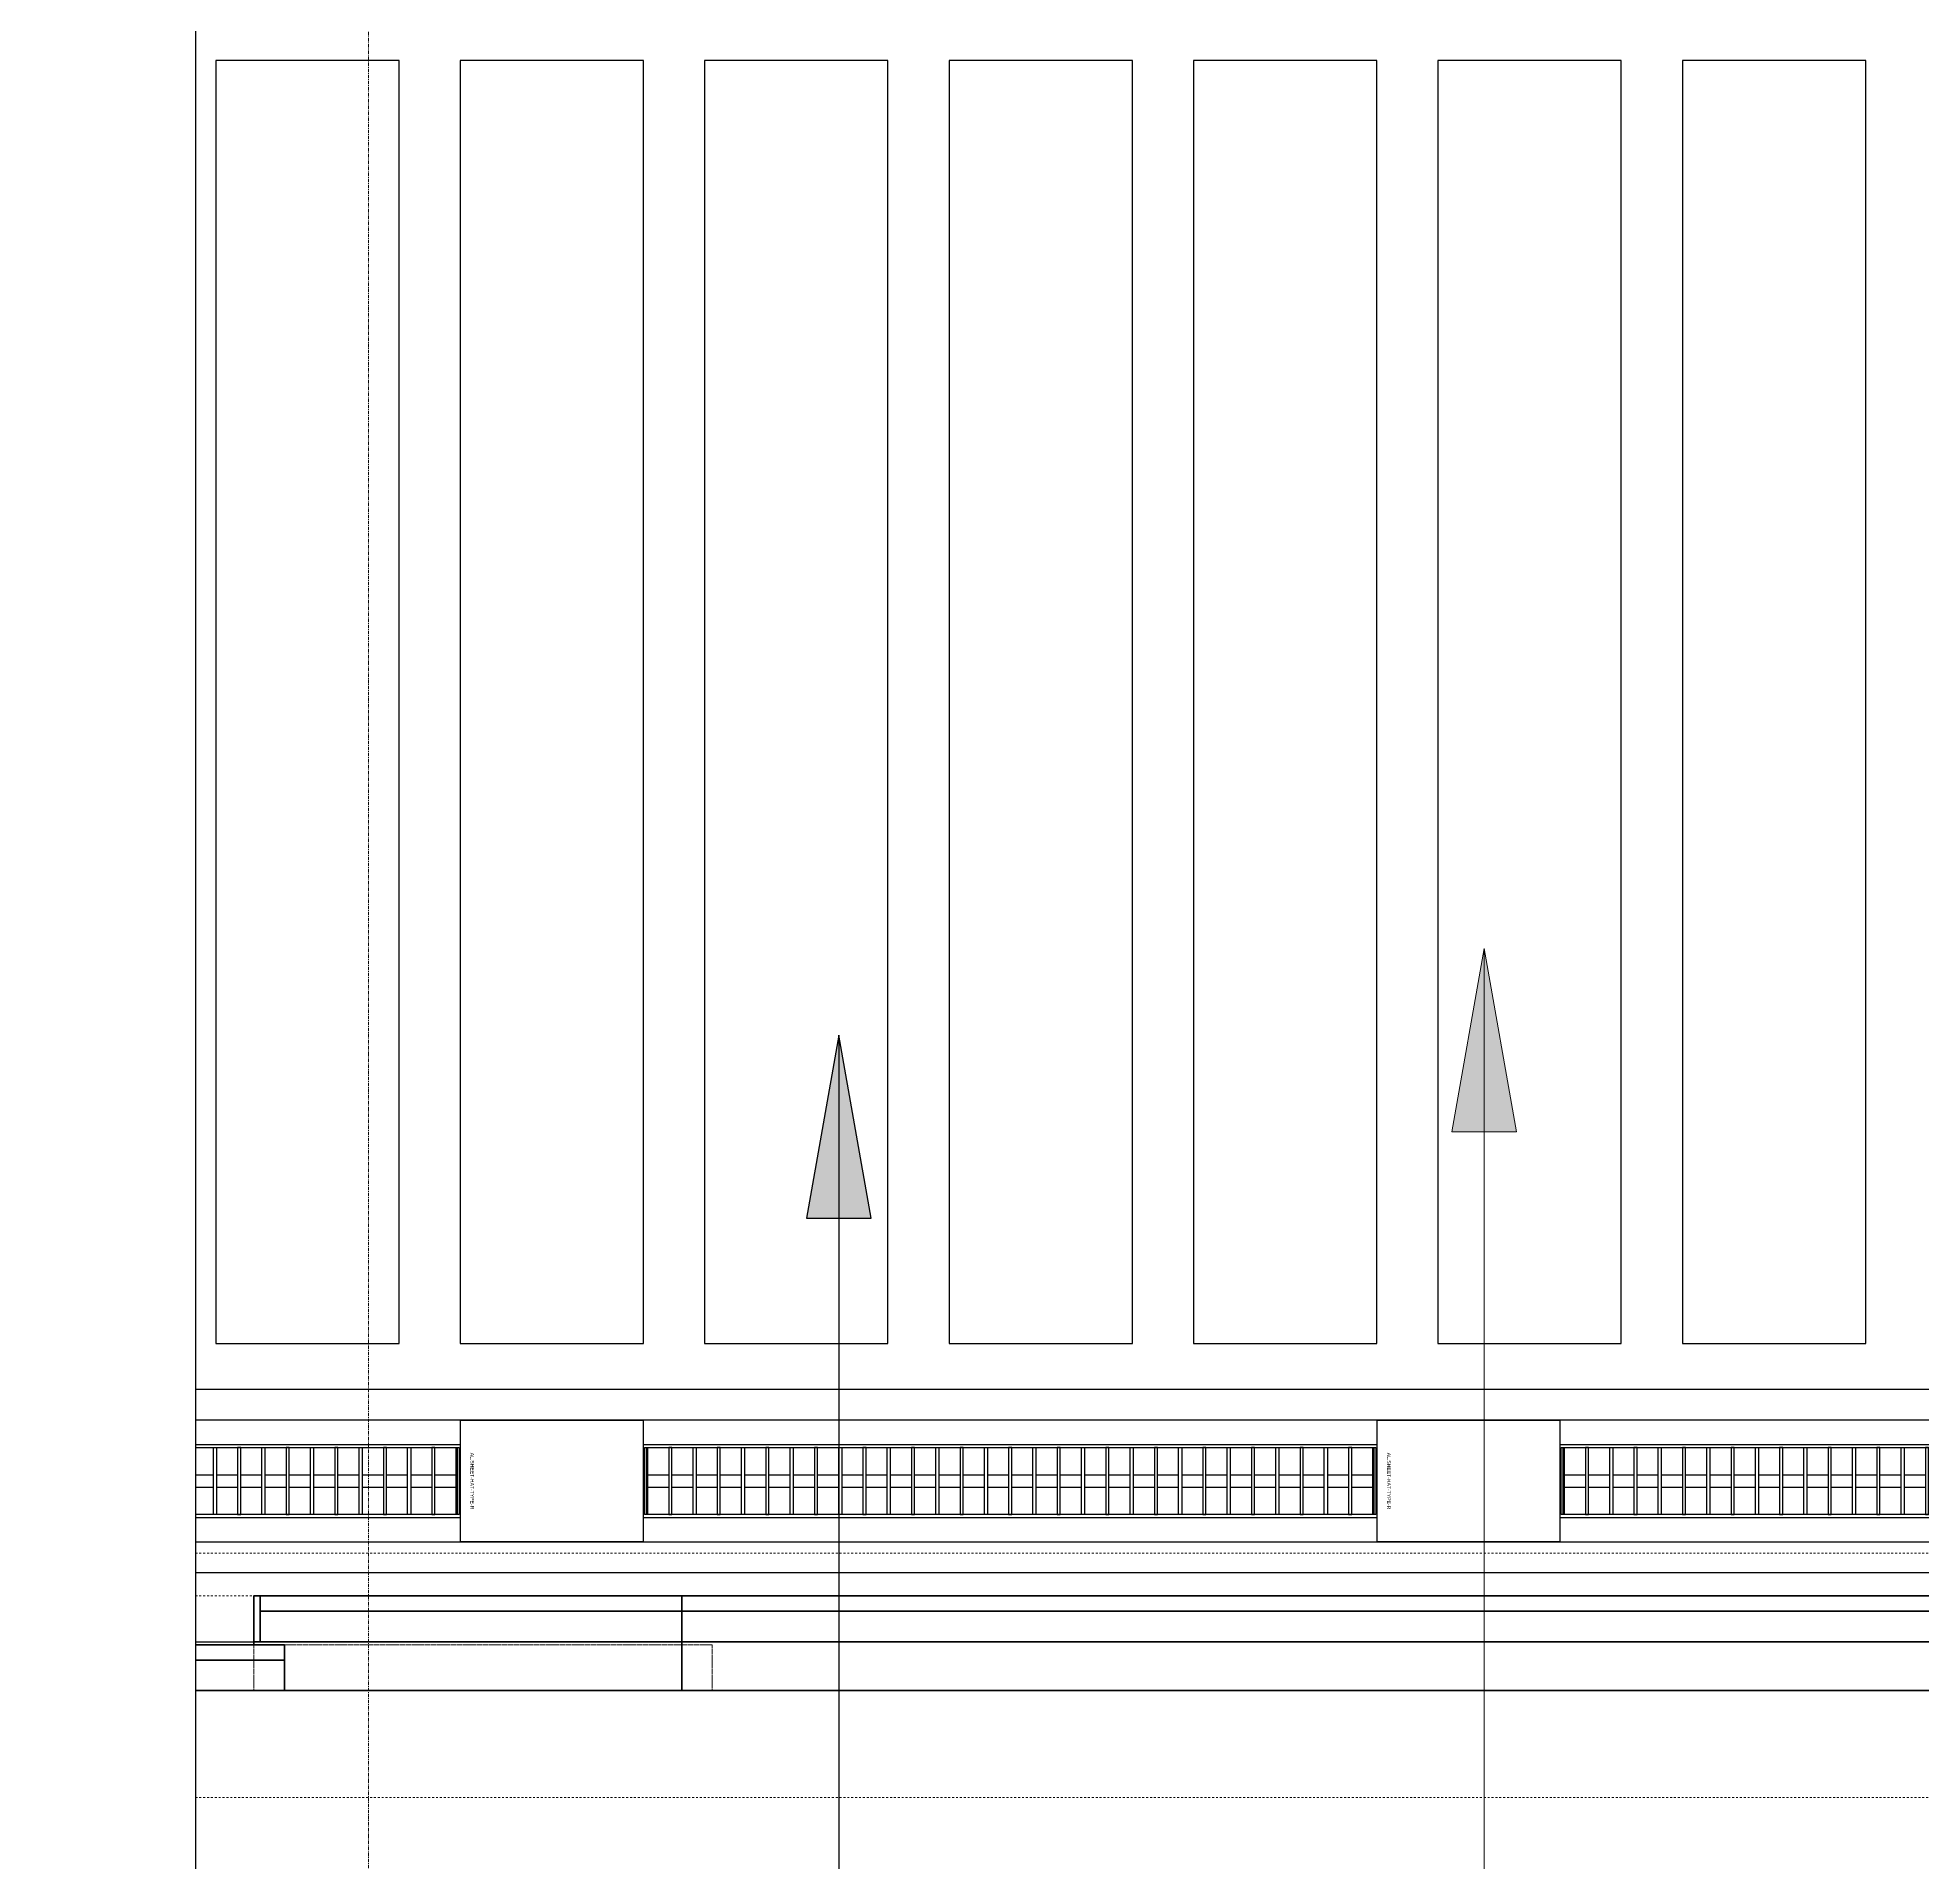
# Model space of a CAD drawing. Header units: millimetres. Extents: x -727772 to -647265, y -21627 to 19019.
# Drawn here: x -722424 to -719340, y -337 to 2650 of the extents above; entities that cross this region are included whole.
import ezdxf
from ezdxf.enums import TextEntityAlignment as Align
from ezdxf.xclip import XClip

# ---------------------------------------------------------------- set-up
doc = ezdxf.new("R2010")
doc.units = ezdxf.units.MM
doc.header["$XCLIPFRAME"] = 2
for name, pattern in [('DASH', [6.35, 3.175, -3.175]), ('DPA_Grid _ Level 100', [10, 5.5, -1.6, 1.3, -1.6]), ('DPA_Hidden 500', [1.4, 0.8, -0.6])]:
    doc.linetypes.add(name, pattern=pattern)
for name, color, linetype in [('000 - WIPEOUT', 250, 'Continuous'), ('001 - ASCESSORIES', 251, 'Continuous'), ('A04_TUBE SERIES', 2, 'Continuous'), ('A11_ALU.SOLID SHEET', 2, 'Continuous')]:
    doc.layers.add(name, color=color, linetype=linetype)
for name, color, linetype, lineweight in [('A-ANNO-NOTE', 3, 'Continuous', 25), ('A-GENM', 1, 'Continuous', 9), ('A-GENM-HDLN', 2, 'DPA_Hidden 500', 9), ('G-ANNO-TEXT', 3, 'Continuous', 9), ('Q-SPCQ', 2, 'Continuous', 35), ('Q-SPCQ-HDLN', 2, 'DASH', 9), ('S-GRID', 251, 'Continuous', 9)]:
    doc.layers.add(name, color=color, linetype=linetype, lineweight=lineweight)

# ---------------------------------------------------------------- blocks, each defined once
blk = doc.blocks.new('DPA_Speciality_PlatformScreenDoor - Length_135300-12767973-4263-01 ENLARGED UPPER PLATFORM LEVEL - REFLECTED CEILING PLAN - SHEET 4')
at = {"layer": 'A-GENM'}
for p, q in [((3090.3, -330), (3214.1, -330)), ((3100.9, -330), (3154, -330)), ((3150.4, -330), (3203.5, -330)), ((4590.3, -330), (4714.1, -330)), ((4600.9, -330), (4654, -330)), ((4650.4, -330), (4703.5, -330))]:
    blk.add_line(p, q, dxfattribs=at)
at = {"layer": 'A-GENM-HDLN'}
for p, q in [((4287.5, -250), (4287.5, -175)), ((5037.5, -175), (4287.5, -175)), ((5037.5, -175), (5037.5, -250)), ((5037.5, -250), (4287.5, -250))]:
    blk.add_line(p, q, dxfattribs=at)
at = {"layer": 'Q-SPCQ'}
for p, q in [((1862.5, -175), (4337.5, -175)), ((4337.5, -330), (4337.5, -175)), ((4337.5, -175), (4337.5, -330)), ((4337.5, -175), (5037.5, -175)), ((4337.5, -175.9), (4337.5, -200)), ((4337.5, -200), (4337.5, -175.9)), ((4987.5, -175), (5133.2, -175)), ((5133.2, -175), (4987.5, -175)), ((4987.5, -175), (4987.5, -225)), ((4987.5, -225), (4987.5, -175)), ((5133.2, -175), (5017.5, -175)), ((5017.5, -175), (5133.2, -175)), ((5017.5, -175), (5133.2, -175)), ((5133.2, -175), (5017.5, -175)), ((4337.5, -200), (4337.5, -305)), ((4337.5, -305), (4337.5, -200)), ((5133.2, -225), (4987.5, -225)), ((4987.5, -225), (5133.2, -225)), ((4987.5, -250), (4987.5, -225)), ((4987.5, -250), (4987.5, -225)), ((5133.2, -225), (4987.5, -225)), ((4987.5, -225), (4987.5, -250)), ((4987.5, -250), (4987.5, -225)), ((4987.5, -225), (5133.2, -225)), ((4987.5, -225), (5133.2, -225)), ((5133.2, -225), (4987.5, -225)), ((5017.5, -225), (5133.2, -225)), ((5133.2, -225), (5017.5, -225)), ((5133.2, -225), (5017.5, -225)), ((5017.5, -225), (5133.2, -225)), ((5037.5, -225), (5133.2, -225)), ((5133.2, -225), (5037.5, -225)), ((5037.5, -225), (5133.2, -225)), ((5133.2, -225), (5037.5, -225)), ((1862.5, -255), (4337.5, -255)), ((4337.5, -255), (1862.5, -255)), ((1912.5, -255), (4287.5, -255)), ((4287.5, -255), (1912.5, -255)), ((4277.5, -255), (1922.5, -255)), ((1922.5, -255), (4277.5, -255)), ((4337.5, -305), (4337.5, -255)), ((4337.5, -305), (4337.5, -255)), ((4337.5, -255), (5027.5, -255)), ((5027.5, -255), (4337.5, -255)), ((4337.5, -255), (4337.5, -305)), ((4337.5, -305), (4337.5, -255)), ((4387.5, -255), (4977.5, -255)), ((4977.5, -255), (4387.5, -255)), ((4977.5, -255), (4397.5, -255)), ((4397.5, -255), (4977.5, -255)), ((5133.2, -250), (4987.5, -250)), ((4987.5, -250), (5133.2, -250)), ((4987.5, -250), (5133.2, -250)), ((5133.2, -250), (4987.5, -250)), ((5027.5, -255), (5027.5, -330)), ((5037.5, -255), (5027.5, -255)), ((5027.5, -255), (5037.5, -255)), ((5027.5, -330), (5027.5, -255)), ((5027.5, -305), (5027.5, -255)), ((5027.5, -305), (5027.5, -255)), ((5037.5, -330), (5037.5, -250)), ((5037.5, -250), (5037.5, -305)), ((5037.5, -250), (5133.2, -250)), ((5133.2, -250), (5037.5, -250)), ((5037.5, -250), (5133.2, -250)), ((5133.2, -250), (5037.5, -250)), ((5037.5, -330), (5037.5, -255)), ((5037.5, -255), (5037.5, -330)), ((4337.5, -305), (1862.5, -305)), ((1862.5, -305), (4337.5, -305)), ((4337.5, -305), (1862.5, -305)), ((1872.5, -305), (4327.5, -305)), ((4327.5, -305), (1872.5, -305)), ((1872.5, -305), (4327.5, -305)), ((1912.5, -305), (4287.5, -305)), ((4287.5, -305), (1912.5, -305)), ((1922.5, -305), (4277.5, -305)), ((4277.5, -305), (1922.5, -305)), ((1922.5, -305), (4277.5, -305)), ((4277.5, -305), (1922.5, -305)), ((4277.5, -305), (1922.5, -305)), ((1922.5, -305), (4277.5, -305)), ((4327.5, -305), (4337.5, -305)), ((4337.5, -305), (4337.5, -329.1)), ((4337.5, -305), (4337.5, -330)), ((4337.5, -330), (4337.5, -305)), ((4337.5, -329.1), (4337.5, -305)), ((4337.5, -305), (4347.5, -305)), ((5027.5, -305), (4337.5, -305)), ((4337.5, -305), (4337.5, -330)), ((4337.5, -330), (4337.5, -305)), ((4337.5, -305), (5027.5, -305)), ((5027.5, -305), (4337.5, -305)), ((4347.5, -305), (5027.5, -305)), ((5027.5, -305), (4347.5, -305)), ((4347.5, -305), (5027.5, -305)), ((4387.5, -305), (4977.5, -305)), ((4977.5, -305), (4387.5, -305)), ((4397.5, -305), (4977.5, -305)), ((4977.5, -305), (4397.5, -305)), ((4397.5, -305), (4977.5, -305)), ((4977.5, -305), (4397.5, -305)), ((4977.5, -305), (4397.5, -305)), ((4397.5, -305), (4977.5, -305)), ((5027.5, -330), (5027.5, -305)), ((5027.5, -330), (5027.5, -305)), ((5027.5, -305), (5027.5, -330)), ((5027.5, -330), (5027.5, -305)), ((5037.5, -305), (5037.5, -329.1)), ((1862.5, -330), (4337.5, -330)), ((1862.5, -330), (4337.5, -330)), ((4327.5, -330), (1872.5, -330)), ((4327.5, -330), (1872.5, -330)), ((1872.5, -330), (4327.5, -330)), ((1922.5, -330), (4277.5, -330)), ((4277.5, -330), (1922.5, -330)), ((1922.5, -330), (4277.5, -330)), ((4277.5, -330), (1922.5, -330)), ((4337.5, -330), (4327.5, -330)), ((4337.5, -330), (5037.5, -330)), ((4337.5, -330), (5027.5, -330)), ((4347.5, -330), (4337.5, -330)), ((5027.5, -330), (4347.5, -330)), ((5027.5, -330), (4347.5, -330)), ((4347.5, -330), (5027.5, -330)), ((4397.5, -330), (4977.5, -330)), ((4977.5, -330), (4397.5, -330)), ((4397.5, -330), (4977.5, -330)), ((4977.5, -330), (4397.5, -330)), ((5027.5, -330), (5037.5, -330)), ((5037.5, -330), (5027.5, -330))]:
    blk.add_line(p, q, dxfattribs=at)
at = {"layer": 'Q-SPCQ-HDLN'}
for p, q in [((5133.2, 0), (-100, 0)), ((5133.2, -330), (-100, -330)), ((5133.2, -400), (-100, -400))]:
    blk.add_line(p, q, dxfattribs=at)
blk = doc.blocks.new('*U789')
at = {"layer": 'S-GRID', "linetype": 'DPA_Grid _ Level 100'}
blk.add_line((-69560, -32405.8), (-69560, 7340), dxfattribs=at)
blk = doc.blocks.new('*U222')
at = {"layer": 'A11_ALU.SOLID SHEET', "color": 0}
blk.add_lwpolyline([(300, -98.8), (300, 98.8), (0, 98.8), (0, -98.8)], close=True, dxfattribs=at)
at = {"layer": 'Defpoints', "color": 250}
blk.add_point((0, 0), dxfattribs=at)
blk.add_text('AL.SHEET-HAT-TYPE-R', height=6, rotation=270, dxfattribs=at).set_placement((15, 0), align=Align.BOTTOM_CENTER)
blk = doc.blocks.new('*U214')
at = {"color": 1}
blk.add_wipeout([(600, -60), (-600, -60), (-600, 60), (600, 60)], dxfattribs=at).dxf.layer = '000 - WIPEOUT'
at = {"layer": '001 - ASCESSORIES', "color": 0}
blk.add_lwpolyline([(600, -60), (-600, -60), (-600, 60), (600, 60)], close=True, dxfattribs=at)
at = {"layer": '001 - ASCESSORIES'}
for points in [[(-593.5, -55), (-598.5, -55), (-598.5, 55), (-593.5, 55)], [(595, -55), (-595, -55), (-595, 55), (595, 55)], [(-558.8, -55), (-553.8, -55), (-553.8, 55), (-558.8, 55)], [(-514, -55), (-519, -55), (-519, 55), (-514, 55)], [(-479.3, -55), (-474.3, -55), (-474.3, 55), (-479.3, 55)], [(-434.6, -55), (-439.6, -55), (-439.6, 55), (-434.6, 55)], [(-399.8, -55), (-394.8, -55), (-394.8, 55), (-399.8, 55)], [(-355.1, -55), (-360.1, -55), (-360.1, 55), (-355.1, 55)], [(-320.4, -55), (-315.4, -55), (-315.4, 55), (-320.4, 55)], [(-275.6, -55), (-280.6, -55), (-280.6, 55), (-275.6, 55)], [(-240.9, -55), (-235.9, -55), (-235.9, 55), (-240.9, 55)], [(-196.2, -55), (-201.2, -55), (-201.2, 55), (-196.2, 55)], [(-161.4, -55), (-156.4, -55), (-156.4, 55), (-161.4, 55)], [(-116.7, -55), (-121.7, -55), (-121.7, 55), (-116.7, 55)], [(-82, -55), (-77, -55), (-77, 55), (-82, 55)], [(-37.2, -55), (-42.2, -55), (-42.2, 55), (-37.2, 55)], [(-2.5, -55), (2.5, -55), (2.5, 55), (-2.5, 55)], [(42.2, -55), (37.2, -55), (37.2, 55), (42.2, 55)], [(77, -55), (82, -55), (82, 55), (77, 55)], [(121.7, -55), (116.7, -55), (116.7, 55), (121.7, 55)], [(156.4, -55), (161.4, -55), (161.4, 55), (156.4, 55)], [(201.2, -55), (196.2, -55), (196.2, 55), (201.2, 55)], [(235.9, -55), (240.9, -55), (240.9, 55), (235.9, 55)], [(280.6, -55), (275.6, -55), (275.6, 55), (280.6, 55)], [(315.4, -55), (320.4, -55), (320.4, 55), (315.4, 55)], [(360.1, -55), (355.1, -55), (355.1, 55), (360.1, 55)], [(394.8, -55), (399.8, -55), (399.8, 55), (394.8, 55)], [(439.6, -55), (434.6, -55), (434.6, 55), (439.6, 55)], [(474.3, -55), (479.3, -55), (479.3, 55), (474.3, 55)], [(519, -55), (514, -55), (514, 55), (519, 55)], [(553.8, -55), (558.8, -55), (558.8, 55), (553.8, 55)], [(598.5, -55), (593.5, -55), (593.5, 55), (598.5, 55)]]:
    blk.add_lwpolyline(points, close=True, dxfattribs=at)
for points in [[(-593.5, 10), (-558.8, 10)], [(-553.8, 10), (-519, 10)], [(-514, 10), (-479.3, 10)], [(-474.3, 10), (-439.6, 10)], [(-434.6, 10), (-399.8, 10)], [(-394.8, 10), (-360.1, 10)], [(-355.1, 10), (-320.4, 10)], [(-315.4, 10), (-280.6, 10)], [(-275.6, 10), (-240.9, 10)], [(-235.9, 10), (-201.2, 10)], [(-196.2, 10), (-161.4, 10)], [(-156.4, 10), (-121.7, 10)], [(-116.7, 10), (-82, 10)], [(-77, 10), (-42.2, 10)], [(-37.2, 10), (-2.5, 10)], [(2.5, 10), (37.2, 10)], [(42.2, 10), (77, 10)], [(82, 10), (116.7, 10)], [(121.7, 10), (156.4, 10)], [(161.4, 10), (196.2, 10)], [(201.2, 10), (235.9, 10)], [(240.9, 10), (275.6, 10)], [(280.6, 10), (315.4, 10)], [(320.4, 10), (355.1, 10)], [(360.1, 10), (394.8, 10)], [(399.8, 10), (434.6, 10)], [(439.6, 10), (474.3, 10)], [(479.3, 10), (514, 10)], [(519, 10), (553.8, 10)], [(558.8, 10), (593.5, 10)], [(-593.5, -10), (-558.8, -10)], [(-553.8, -10), (-519, -10)], [(-514, -10), (-479.3, -10)], [(-474.3, -10), (-439.6, -10)], [(-434.6, -10), (-399.8, -10)], [(-394.8, -10), (-360.1, -10)], [(-355.1, -10), (-320.4, -10)], [(-315.4, -10), (-280.6, -10)], [(-275.6, -10), (-240.9, -10)], [(-235.9, -10), (-201.2, -10)], [(-196.2, -10), (-161.4, -10)], [(-156.4, -10), (-121.7, -10)], [(-116.7, -10), (-82, -10)], [(-77, -10), (-42.2, -10)], [(-37.2, -10), (-2.5, -10)], [(2.5, -10), (37.2, -10)], [(42.2, -10), (77, -10)], [(82, -10), (116.7, -10)], [(121.7, -10), (156.4, -10)], [(161.4, -10), (196.2, -10)], [(201.2, -10), (235.9, -10)], [(240.9, -10), (275.6, -10)], [(280.6, -10), (315.4, -10)], [(320.4, -10), (355.1, -10)], [(360.1, -10), (394.8, -10)], [(399.8, -10), (434.6, -10)], [(439.6, -10), (474.3, -10)], [(479.3, -10), (514, -10)], [(519, -10), (553.8, -10)], [(558.8, -10), (593.5, -10)]]:
    blk.add_lwpolyline(points, dxfattribs=at)
blk = doc.blocks.new('*U223')
at = {"color": 1}
blk.add_wipeout([(600, -60), (-600, -60), (-600, 60), (600, 60)], dxfattribs=at).dxf.layer = '000 - WIPEOUT'
at = {"layer": '001 - ASCESSORIES', "color": 0}
blk.add_lwpolyline([(600, -60), (-600, -60), (-600, 60), (600, 60)], close=True, dxfattribs=at)
at = {"layer": '001 - ASCESSORIES'}
for points in [[(-593.5, -55), (-598.5, -55), (-598.5, 55), (-593.5, 55)], [(595, -55), (-595, -55), (-595, 55), (595, 55)], [(-558.8, -55), (-553.8, -55), (-553.8, 55), (-558.8, 55)], [(-514, -55), (-519, -55), (-519, 55), (-514, 55)], [(-479.3, -55), (-474.3, -55), (-474.3, 55), (-479.3, 55)], [(-434.6, -55), (-439.6, -55), (-439.6, 55), (-434.6, 55)], [(-399.8, -55), (-394.8, -55), (-394.8, 55), (-399.8, 55)], [(-355.1, -55), (-360.1, -55), (-360.1, 55), (-355.1, 55)], [(-320.4, -55), (-315.4, -55), (-315.4, 55), (-320.4, 55)], [(-275.6, -55), (-280.6, -55), (-280.6, 55), (-275.6, 55)], [(-240.9, -55), (-235.9, -55), (-235.9, 55), (-240.9, 55)], [(-196.2, -55), (-201.2, -55), (-201.2, 55), (-196.2, 55)], [(-161.4, -55), (-156.4, -55), (-156.4, 55), (-161.4, 55)], [(-116.7, -55), (-121.7, -55), (-121.7, 55), (-116.7, 55)], [(-82, -55), (-77, -55), (-77, 55), (-82, 55)], [(-37.2, -55), (-42.2, -55), (-42.2, 55), (-37.2, 55)], [(-2.5, -55), (2.5, -55), (2.5, 55), (-2.5, 55)], [(42.2, -55), (37.2, -55), (37.2, 55), (42.2, 55)], [(77, -55), (82, -55), (82, 55), (77, 55)], [(121.7, -55), (116.7, -55), (116.7, 55), (121.7, 55)], [(156.4, -55), (161.4, -55), (161.4, 55), (156.4, 55)], [(201.2, -55), (196.2, -55), (196.2, 55), (201.2, 55)], [(235.9, -55), (240.9, -55), (240.9, 55), (235.9, 55)], [(280.6, -55), (275.6, -55), (275.6, 55), (280.6, 55)], [(315.4, -55), (320.4, -55), (320.4, 55), (315.4, 55)], [(360.1, -55), (355.1, -55), (355.1, 55), (360.1, 55)], [(394.8, -55), (399.8, -55), (399.8, 55), (394.8, 55)], [(439.6, -55), (434.6, -55), (434.6, 55), (439.6, 55)], [(474.3, -55), (479.3, -55), (479.3, 55), (474.3, 55)], [(519, -55), (514, -55), (514, 55), (519, 55)], [(553.8, -55), (558.8, -55), (558.8, 55), (553.8, 55)], [(598.5, -55), (593.5, -55), (593.5, 55), (598.5, 55)]]:
    blk.add_lwpolyline(points, close=True, dxfattribs=at)
for points in [[(-593.5, 10), (-558.8, 10)], [(-553.8, 10), (-519, 10)], [(-514, 10), (-479.3, 10)], [(-474.3, 10), (-439.6, 10)], [(-434.6, 10), (-399.8, 10)], [(-394.8, 10), (-360.1, 10)], [(-355.1, 10), (-320.4, 10)], [(-315.4, 10), (-280.6, 10)], [(-275.6, 10), (-240.9, 10)], [(-235.9, 10), (-201.2, 10)], [(-196.2, 10), (-161.4, 10)], [(-156.4, 10), (-121.7, 10)], [(-116.7, 10), (-82, 10)], [(-77, 10), (-42.2, 10)], [(-37.2, 10), (-2.5, 10)], [(2.5, 10), (37.2, 10)], [(42.2, 10), (77, 10)], [(82, 10), (116.7, 10)], [(121.7, 10), (156.4, 10)], [(161.4, 10), (196.2, 10)], [(201.2, 10), (235.9, 10)], [(240.9, 10), (275.6, 10)], [(280.6, 10), (315.4, 10)], [(320.4, 10), (355.1, 10)], [(360.1, 10), (394.8, 10)], [(399.8, 10), (434.6, 10)], [(439.6, 10), (474.3, 10)], [(479.3, 10), (514, 10)], [(519, 10), (553.8, 10)], [(558.8, 10), (593.5, 10)], [(-593.5, -10), (-558.8, -10)], [(-553.8, -10), (-519, -10)], [(-514, -10), (-479.3, -10)], [(-474.3, -10), (-439.6, -10)], [(-434.6, -10), (-399.8, -10)], [(-394.8, -10), (-360.1, -10)], [(-355.1, -10), (-320.4, -10)], [(-315.4, -10), (-280.6, -10)], [(-275.6, -10), (-240.9, -10)], [(-235.9, -10), (-201.2, -10)], [(-196.2, -10), (-161.4, -10)], [(-156.4, -10), (-121.7, -10)], [(-116.7, -10), (-82, -10)], [(-77, -10), (-42.2, -10)], [(-37.2, -10), (-2.5, -10)], [(2.5, -10), (37.2, -10)], [(42.2, -10), (77, -10)], [(82, -10), (116.7, -10)], [(121.7, -10), (156.4, -10)], [(161.4, -10), (196.2, -10)], [(201.2, -10), (235.9, -10)], [(240.9, -10), (275.6, -10)], [(280.6, -10), (315.4, -10)], [(320.4, -10), (355.1, -10)], [(360.1, -10), (394.8, -10)], [(399.8, -10), (434.6, -10)], [(439.6, -10), (474.3, -10)], [(479.3, -10), (514, -10)], [(519, -10), (553.8, -10)], [(558.8, -10), (593.5, -10)]]:
    blk.add_lwpolyline(points, dxfattribs=at)
blk = doc.blocks.new('*U244')
blk.add_attdef('EXTR.OVL-LENGTH_', (-25, -59.1), '', height=5)
blk.add_wipeout([(-25, 0), (25, 0), (25, 67400), (-25, 67400)]).dxf.layer = '000 - WIPEOUT'
at = {"layer": 'A04_TUBE SERIES', "color": 0}
blk.add_lwpolyline([(-25, 0), (25, 0), (25, 67400), (-25, 67400)], close=True, dxfattribs=at)
blk = doc.blocks.new('*U366')
at = {"color": 3}
for points in [[(-1050, 31550), (1050, 31550), (1050, 31250), (-1050, 31250)], [(-1050, 31150), (1050, 31150), (1050, 30850), (-1050, 30850)], [(-1050, 30750), (1050, 30750), (1050, 30450), (-1050, 30450)], [(-1050, 30350), (1050, 30350), (1050, 30050), (-1050, 30050)], [(-1050, 29950), (1050, 29950), (1050, 29650), (-1050, 29650)], [(-1050, 29550), (1050, 29550), (1050, 29250), (-1050, 29250)], [(-1050, 29150), (1050, 29150), (1050, 28850), (-1050, 28850)]]:
    blk.add_wipeout(points, dxfattribs=at).dxf.layer = '000 - WIPEOUT'
at = {"layer": 'A11_ALU.SOLID SHEET', "color": 0, "linetype": 'ByBlock'}
for points in [[(-1050, 31250), (1050, 31250), (1050, 31550), (-1050, 31550)], [(-1050, 30850), (1050, 30850), (1050, 31150), (-1050, 31150)], [(-1050, 30450), (1050, 30450), (1050, 30750), (-1050, 30750)], [(-1050, 30050), (1050, 30050), (1050, 30350), (-1050, 30350)], [(-1050, 29650), (1050, 29650), (1050, 29950), (-1050, 29950)], [(-1050, 29250), (1050, 29250), (1050, 29550), (-1050, 29550)], [(-1050, 28850), (1050, 28850), (1050, 29150), (-1050, 29150)]]:
    blk.add_lwpolyline(points, close=True, dxfattribs=at)
blk = doc.blocks.new('*U640')
blk.add_lwpolyline([(27650, -552), (-107450, -552), (-107450, -3555), (27650, -3555)], close=True)
at = {"layer": 'A11_ALU.SOLID SHEET', "color": 1}
blk.add_blockref('*U222', (22950, -3292), dxfattribs=at)
for p in [(22350, -3292), (23850, -3292)]:
    blk.add_blockref('*U214', p)
at = {"layer": 'A11_ALU.SOLID SHEET', "color": 0, "linetype": 'ByBlock', "rotation": 270}
blk.add_blockref('*U366', (-6300, -2017), dxfattribs=at)
at = {"layer": 'A11_ALU.SOLID SHEET', "color": 1}
blk.add_blockref('*U222', (24450, -3292), dxfattribs=at)
blk.add_blockref('*U223', (25350, -3292))
at = {"layer": 'A04_TUBE SERIES', "color": 0, "linetype": 'ByBlock', "rotation": 270}
for p in [(-39850, -3167), (-39850, -3417)]:
    blk.add_blockref('*U244', p, dxfattribs=at)

msp = doc.modelspace()

# ---------------------------------------------------------------- block references
at = {"layer": 'A11_ALU.SOLID SHEET'}
ref = msp.add_blockref('*U640', (-744682.4, 3579), dxfattribs=at)
XClip(ref).set_block_clipping_path([(22516.8245944303, -23612.0000633089), (92359.9999943782, 7199.9972603898)])

# ---------------------------------------------------------------- next in the draw order: hatches: boundary and pattern name
at = {"layer": 'A-ANNO-NOTE'}
msp.add_hatch(color=256, dxfattribs=at).paths.add_polyline_path([(-721112.8, 1017), (-721165.7, 717), (-721059.9, 717)])
at = {"layer": 'G-ANNO-TEXT'}
msp.add_hatch(color=7, dxfattribs=at).paths.add_polyline_path([(-720056.8, 1158.5), (-720109.7, 858.5), (-720003.9, 858.5)])

# ---------------------------------------------------------------- next in the draw order: linework, layer by layer
at = {"color": 8}
msp.add_lwpolyline([(-722165.5, -20033), (-652322.4, -20033), (-652322.4, 10779), (-722165.5, 10779)], close=True, dxfattribs=at)
at = {"layer": 'A-ANNO-NOTE'}
for p, q in [((-721112.8, 1017), (-721165.7, 717)), ((-721059.9, 717), (-721112.8, 1017)), ((-721112.8, 1017), (-721112.8, -2329.4)), ((-721165.7, 717), (-721059.9, 717))]:
    msp.add_line(p, q, dxfattribs=at)
at = {"layer": 'G-ANNO-TEXT', "color": 10}
for p, q in [((-720056.8, 1158.5), (-720109.7, 858.5)), ((-720003.9, 858.5), (-720056.8, 1158.5)), ((-720056.8, 1158.5), (-720056.8, -3366.5)), ((-720109.7, 858.5), (-720003.9, 858.5))]:
    msp.add_line(p, q, dxfattribs=at)

# ---------------------------------------------------------------- next in the draw order: block references
msp.add_blockref('*U789', (-652322.4, 10779))
at = {"layer": 'Q-SPCQ', "rotation": 180}
msp.add_blockref('DPA_Speciality_PlatformScreenDoor - Length_135300-12767973-4263-01 ENLARGED UPPER PLATFORM LEVEL - REFLECTED CEILING PLAN - SHEET 4', (-717032.4, -231), dxfattribs=at)

doc.saveas('drawing.dxf')
